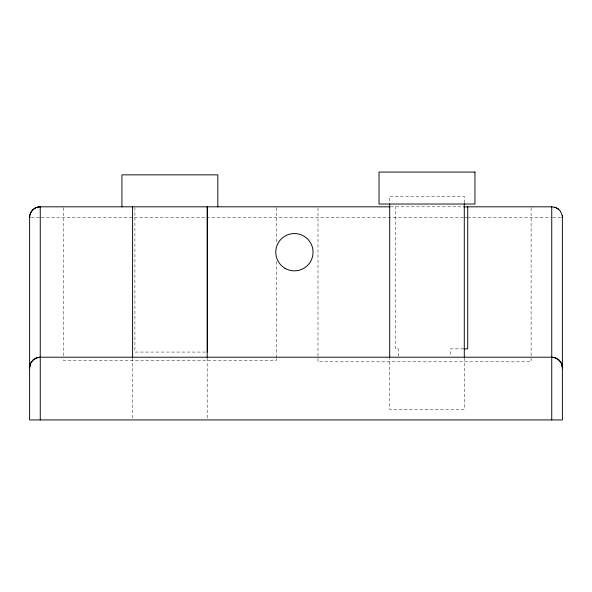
<?xml version="1.0" encoding="UTF-8"?>
<svg xmlns="http://www.w3.org/2000/svg" width="592" height="592" viewBox="0 0 592 592"><rect width="100%" height="100%" fill="white"/><g stroke="black" fill="none" stroke-linecap="round" stroke-linejoin="round"><path stroke-width="0.44" stroke-dasharray="2.96 2.22" d="M398.394 356.162L398.394 348.851L395.212 348.851L395.212 206.815M390.609 206.815L463.292 206.815M31.339 217.471L39.368 217.471M41.181 217.471L205.816 217.471M206.741 217.471L462.951 217.471M463.876 217.471L466.651 217.471M467.576 217.471L550.819 217.471M552.632 217.471L560.661 217.471M463.499 348.851L450.719 348.851L450.719 356.162M205.557 352.062L134.902 352.062L134.902 207.733M531.113 207.733L531.113 361.816L317.993 361.816L317.993 207.733M464.283 202.804L464.283 196.352L389.691 196.352L389.691 202.804M464.283 357.805L464.283 409.472L389.691 409.472L389.691 357.805M276.405 207.74L276.405 243.8M276.405 261.375L276.405 357.546M276.405 358.471L276.405 360.321L63.285 360.321L63.285 358.471M207.178 358.123L207.178 419.01M132.586 358.123L132.586 419.01M63.285 207.74L63.285 357.546"/><path stroke-width="0.89" d="M562.37 216.679L562.4 419.935L29.6 419.935L29.6 217.471C29.452 211.773 34.565 206.667 40.256 206.815L389.884 206.815M29.6 217.36L29.741 215.747M29.778 365.923L29.6 367.869L30.577 363.399L33.352 359.751L36.43 357.923L40.034 357.213L551.744 357.213L555.318 357.827L558.552 359.67L561.401 363.37L562.4 367.869L562.222 365.923M29.8 365.812L30.303 364.05M29.874 215.059L30.495 213.201M30.347 363.939L31.265 362.141M30.54 213.083L31.487 211.418M31.339 362.038L32.538 360.521M31.628 211.218L32.908 209.753M32.627 360.432L36.097 358.056M32.997 209.664L34.528 208.48M34.639 208.414L36.334 207.563M36.216 358.005L38.08 357.435M36.445 207.518L38.206 207.015M38.199 357.413L40.256 357.213M38.317 206.993L40.256 206.815L40.256 419.935M463.78 206.815L551.855 206.815L555.318 207.429M29.6 217.471L30.014 217.471M561.986 217.471L562.4 217.36M464.128 348.851L467.71 348.851L467.71 206.815M551.744 357.213L553.801 357.413M553.92 357.435L555.792 358.012M554.623 207.207L555.207 207.392M555.318 207.429L558.204 208.998L560.446 211.314M555.903 358.056L559.373 360.432M556.473 207.918L556.924 208.155M557.25 208.347L557.901 208.769M558.101 208.917L558.9 209.575M559.462 360.521L560.668 362.038M560.446 211.322L562.178 215.296M560.735 362.141L561.653 363.939M561.697 364.058L562.2 365.812M562.178 215.296L562.37 216.679M551.744 206.815L551.744 419.935M464.283 203.729L464.283 356.88M389.691 203.729L389.691 356.88M217.834 206.815L217.834 174.847L121.93 174.847L121.93 206.815M207.392 206.815L207.392 352.062M207.178 206.815L207.178 357.198M132.586 206.815L132.586 357.198M474.939 172.065L379.035 172.065L379.035 204.033L474.939 204.033L474.939 172.065M285.085 268.346A18.648 18.648 0 0 0 313.057 252.199A18.648 18.648 0 0 0 285.085 236.053A18.648 18.648 0 0 0 285.085 268.346"/></g></svg>
